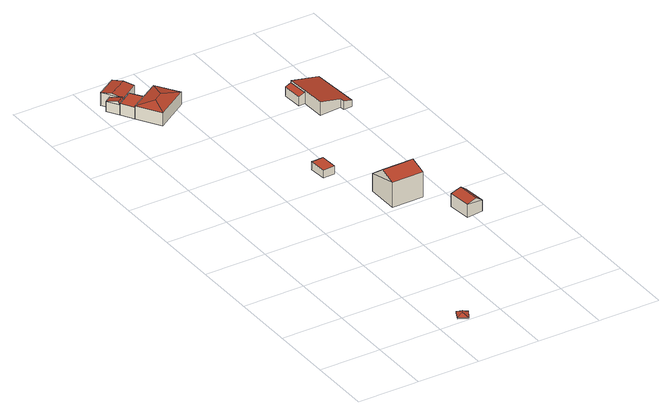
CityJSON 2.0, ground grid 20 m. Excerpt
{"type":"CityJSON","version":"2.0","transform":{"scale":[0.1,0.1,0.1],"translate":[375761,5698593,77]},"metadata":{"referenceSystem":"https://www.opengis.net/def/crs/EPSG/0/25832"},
"CityObjects":{
"building1":{"type":"Building","attributes":{"Gemeindeschluessel":"05911000","Geometrietyp2DReferenz":"3000","function":"31001_2729","roofType":"5000","measuredHeight":1.08,"storeysAboveGround":1},"geometry":[{"type":"Solid","lod":"2","boundaries":[[[[0,1,2,3]],[[4,5,1,0]],[[6,7,5,4]],[[3,2,7,6]],[[8,6,4,9]],[[4,0,9]],[[9,0,3,8]],[[3,6,8]],[[1,5,7,2]]]],"semantics":{"surfaces":[{"type":"WallSurface"},{"type":"RoofSurface"},{"type":"GroundSurface"}],"values":[[0,0,0,0,1,1,1,1,2]]}}]},
"building2":{"type":"Building","attributes":{"Gemeindeschluessel":"05911000","Geometrietyp2DReferenz":"3000","function":"31001_2081"},"children":["building2-1","building2-2","building2-3","building2-4"]},
"building2-1":{"type":"BuildingPart","attributes":{"roofType":"1000","measuredHeight":3.75,"storeysAboveGround":1},"parents":["building2"],"geometry":[{"type":"Solid","lod":"2","boundaries":[[[[10,11,12,13,14]],[[15,16,17,18]],[[18,19,10,14,15]],[[12,20,17,16,13]],[[11,10,19,21]],[[20,21,19,18,17]],[[20,12,11,21]],[[16,15,14,13]]]],"semantics":{"surfaces":[{"type":"WallSurface"},{"type":"RoofSurface"},{"type":"GroundSurface"},{"type":"ClosureSurface"}],"values":[[0,0,1,2,0,3,3,3]]}}]},
"building2-2":{"type":"BuildingPart","attributes":{"roofType":"3100","measuredHeight":4.8,"storeysAboveGround":1},"parents":["building2"],"geometry":[{"type":"Solid","lod":"2","boundaries":[[[[22,23,24,25]],[[26,27,23,22]],[[22,28,26]],[[29,30,31,32,25]],[[25,32,28,22]],[[26,28,32,31]],[[23,27,17,20,33,24]],[[19,18,17,27,26,31]],[[21,20,17,18,19]],[[33,34,29,25,24]],[[19,31,30,21]],[[20,21,34,33]],[[21,30,29,34]]]],"semantics":{"surfaces":[{"type":"WallSurface"},{"type":"RoofSurface"},{"type":"GroundSurface"},{"type":"ClosureSurface"}],"values":[[0,0,0,0,1,1,2,0,3,0,0,3,3]]}}]},
"building2-3":{"type":"BuildingPart","attributes":{"roofType":"3100","measuredHeight":4.51,"storeysAboveGround":1},"parents":["building2"],"geometry":[{"type":"Solid","lod":"2","boundaries":[[[[34,33,35,36]],[[36,35,12,11]],[[11,37,36]],[[36,37,38,29,34]],[[21,30,38,37,11]],[[33,20,12,35]],[[20,33,34,21]],[[21,11,12,20]],[[30,29,38]],[[30,21,34,29]]]],"semantics":{"surfaces":[{"type":"WallSurface"},{"type":"RoofSurface"},{"type":"GroundSurface"},{"type":"ClosureSurface"}],"values":[[0,0,0,1,1,2,3,3,0,3]]}}]},
"building2-4":{"type":"BuildingPart","attributes":{"roofType":"5000","measuredHeight":4.92,"storeysAboveGround":1},"parents":["building2"],"geometry":[{"type":"Solid","lod":"2","boundaries":[[[[39,14,13,40,41]],[[42,43,16,15,44]],[[45,46,43,42]],[[41,40,46,45]],[[45,42,47]],[[39,48,47,42,44]],[[39,41,48]],[[48,41,45,47]],[[13,16,43,46,40]],[[14,39,44,15]],[[16,13,14,15]]]],"semantics":{"surfaces":[{"type":"WallSurface"},{"type":"RoofSurface"},{"type":"GroundSurface"},{"type":"ClosureSurface"}],"values":[[0,0,0,0,1,1,1,1,2,0,3]]}}]},
"building3":{"type":"Building","attributes":{"Gemeindeschluessel":"05911000","Geometrietyp2DReferenz":"3000","function":"51009_1611","roofType":"1000","measuredHeight":2.58},"geometry":[{"type":"Solid","lod":"2","boundaries":[[[[49,50,51,52]],[[53,54,50,49]],[[55,56,54,53]],[[52,51,56,55]],[[53,49,52,55]],[[50,54,56,51]]]],"semantics":{"surfaces":[{"type":"WallSurface"},{"type":"RoofSurface"},{"type":"GroundSurface"}],"values":[[0,0,0,0,1,2]]}}]},
"building4":{"type":"Building","attributes":{"Gemeindeschluessel":"05911000","Geometrietyp2DReferenz":"3000","function":"31001_1010","roofType":"3100","measuredHeight":9.71,"storeysAboveGround":2},"address":[{"country":"Germany","locality":"Bochum","thoroughfareNumber":"357","thoroughfareName":"Blankensteiner Str."}],"geometry":[{"type":"Solid","lod":"2","boundaries":[[[[57,58,59,60]],[[61,62,58,57]],[[63,64,62,61]],[[60,59,64,63]],[[57,65,61]],[[63,66,60]],[[60,66,65,57]],[[61,65,66,63]],[[58,62,64,59]]]],"semantics":{"surfaces":[{"type":"WallSurface"},{"type":"RoofSurface"},{"type":"GroundSurface"}],"values":[[0,0,0,0,0,0,1,1,2]]}}]},
"building5":{"type":"Building","attributes":{"Gemeindeschluessel":"05911000","Geometrietyp2DReferenz":"3000","function":"31001_1010","roofType":"3100","measuredHeight":5.19,"storeysAboveGround":1},"geometry":[{"type":"Solid","lod":"2","boundaries":[[[[67,68,69,70]],[[71,72,68,67]],[[73,74,72,71]],[[70,69,74,73]],[[67,75,71]],[[73,76,70]],[[70,76,75,67]],[[71,75,76,73]],[[68,72,74,69]]]],"semantics":{"surfaces":[{"type":"WallSurface"},{"type":"RoofSurface"},{"type":"GroundSurface"}],"values":[[0,0,0,0,0,0,1,1,2]]}}]},
"building6":{"type":"Building","attributes":{"Gemeindeschluessel":"05911000","Geometrietyp2DReferenz":"3000","function":"31001_2724"},"children":["building6-1","building6-2"]},
"building6-1":{"type":"BuildingPart","attributes":{"roofType":"2100","measuredHeight":4.39,"storeysAboveGround":1},"parents":["building6"],"geometry":[{"type":"Solid","lod":"2","boundaries":[[[[77,78,79,80]],[[81,82,78,77]],[[83,84,82,81]],[[85,86,84,83]],[[87,88,89,86,85]],[[80,79,90,91,92]],[[87,85,83,81,77,80,92]],[[78,82,84,86,89,90,79]],[[88,87,92,91]],[[90,89,88,91]]]],"semantics":{"surfaces":[{"type":"WallSurface"},{"type":"RoofSurface"},{"type":"GroundSurface"},{"type":"ClosureSurface"}],"values":[[0,0,0,0,0,0,1,2,0,3]]}}]},
"building6-2":{"type":"BuildingPart","attributes":{"roofType":"2100","measuredHeight":3.69,"storeysAboveGround":1},"parents":["building6"],"geometry":[{"type":"Solid","lod":"2","boundaries":[[[[93,94,89,88]],[[95,96,94,93]],[[91,90,96,95]],[[95,93,88,91]],[[94,96,90,89]],[[90,91,88,89]]]],"semantics":{"surfaces":[{"type":"WallSurface"},{"type":"RoofSurface"},{"type":"GroundSurface"},{"type":"ClosureSurface"}],"values":[[0,0,0,1,2,3]]}}]}
},
"vertices":[
[286,52,6],[286,52,3],[270,21,3],[270,21,6],[316,36,6],[316,36,3],[300,6,6],[300,6,3],[292,28,13],[298,38,13],
[32,1408,64],[32,1408,59],[32,1408,26],[57,1369,26],[57,1369,64],[110,1402,64],[110,1402,26],[84,1442,26],[84,1442,64],[52,1421,64],[52,1421,26],[52,1421,60],
[77,1521,68],[77,1521,26],[14,1481,26],[14,1481,68],[115,1462,68],[115,1462,26],[96,1492,74],[43,1435,68],[51,1424,68],[52,1421,68],[33,1452,74],[29,1458,26],[29,1458,60],
[8,1445,26],[8,1445,60],[29,1412,71],[50,1425,71],
[57,1369,68],[103,1296,26],[103,1296,68],[160,1434,68],[160,1434,26],[110,1402,68],[207,1362,68],[207,1362,26],[147,1375,76],[116,1355,76],
[376,888,45],[376,888,19],[337,886,19],[337,886,45],[379,832,45],[379,832,19],[340,830,45],[340,830,19],
[530,711,68],[530,711,11],[427,710,11],[427,710,68],[530,607,93],[530,607,11],[428,606,93],[428,606,11],[530,659,108],[428,659,108],
[628,452,49],[628,452,12],[621,525,12],[621,525,49],[575,447,55],[575,447,12],[568,520,55],[568,520,12],[608,450,64],[602,523,64],
[593,1078,62],[593,1078,40],[582,1233,40],[582,1233,62],[565,1076,68],[565,1076,40],[564,1091,68],[564,1091,40],[494,1086,84],[494,1086,40],[490,1161,84],[490,1161,77],[490,1161,40],[485,1227,40],[485,1227,77],[485,1227,84],
[470,1160,70],[470,1160,40],[466,1226,70],[466,1226,40]
]}
